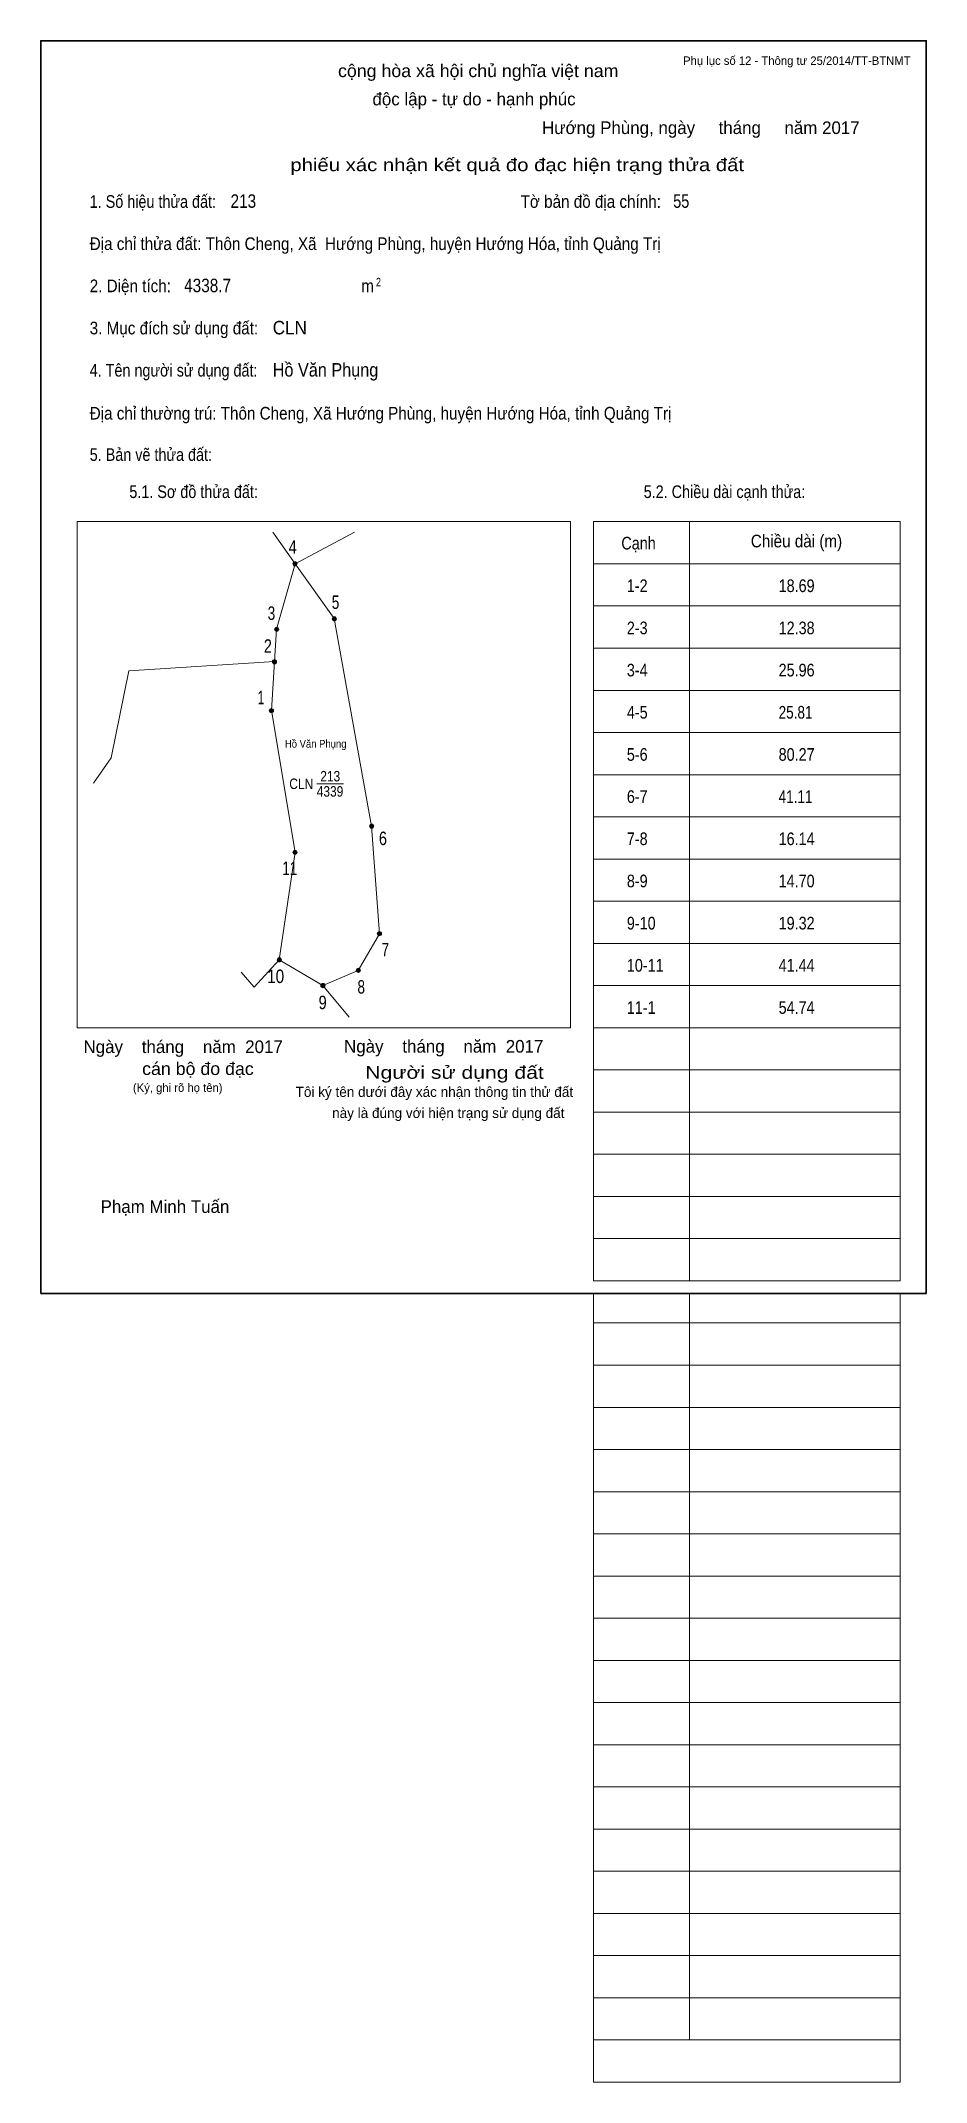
# Model space of a CAD drawing. Header units: centimetres. Extents: x 0 to 21, y -18.7 to 29.7.
import ezdxf
from ezdxf.enums import TextEntityAlignment as Align

# ---------------------------------------------------------------- set-up
doc = ezdxf.new("R2010")
doc.units = ezdxf.units.CM
doc.header["$LTSCALE"] = 0.12
for name, color, linetype in [('2', 7, 'Continuous'), ('3', 7, 'Continuous'), ('30', 7, 'Continuous'), ('34', 7, 'Continuous'), ('4', 7, 'Continuous'), ('5', 7, 'Continuous')]:
    doc.layers.add(name, color=color, linetype=linetype)
for name, color, linetype, lineweight in [('32', 7, 'Continuous', 13), ('6', 7, 'Continuous', 13), ('63', 7, 'Continuous', 13)]:
    doc.layers.add(name, color=color, linetype=linetype, lineweight=lineweight)

msp = doc.modelspace()

# ---------------------------------------------------------------- hatches: boundary and pattern name
at = {"layer": '32'}
for points in [[(6.0792, 17.3, 1), (5.9792, 17.3, 1)], [(7.0121, 15.994, 1), (6.9121, 15.994, 1)], [(5.6439, 15.7453, 1), (5.5439, 15.7453, 1)], [(5.5935, 14.9772, 1), (5.4935, 14.9772, 1)], [(5.5195, 13.8174, 1), (5.4195, 13.8174, 1)], [(7.8976, 11.0811, 1), (7.7976, 11.0811, 1)], [(6.0792, 10.4592, 1), (5.9792, 10.4592, 1)], [(8.0811, 8.5313, 1), (7.9811, 8.5313, 1)], [(5.7061, 7.9095, 1), (5.6061, 7.9095, 1)], [(6.7415, 7.3, 1), (6.6415, 7.3, 1)], [(7.5817, 7.6607, 1), (7.4817, 7.6607, 1)]]:
    msp.add_hatch(color=256, dxfattribs=at).paths.add_polyline_path(points)

# ---------------------------------------------------------------- linework, layer by layer
for centre in [(6.0292, 17.3), (6.9621, 15.994), (5.5939, 15.7453), (5.5435, 14.9772), (5.4695, 13.8174), (7.8476, 11.0811), (6.0292, 10.4592), (8.0311, 8.5313), (5.6561, 7.9095), (6.6915, 7.3), (7.5317, 7.6607)]:
    msp.add_circle(centre, 0.05, dxfattribs=at)
at = {"layer": '6'}
for p, q in [((6.03, 17.3), (5.5, 18.05)), ((7.44, 18.05), (6.03, 17.3)), ((6.55, 12.08), (7.18, 12.08)), ((6.69, 7.3), (5.65, 7.91)), ((6.69, 7.3), (7.31, 6.55))]:
    msp.add_line(p, q, dxfattribs=at)
for points in [[(5.54, 14.98), (5.59, 15.75), (6.03, 17.3)], [(6.03, 17.3), (6.96, 16), (7.84, 11.08), (8.03, 8.53), (7.53, 7.66), (6.69, 7.3)], [(1.25, 12.1), (1.67, 12.7), (2.09, 14.76), (5.54, 14.98)], [(5.65, 7.91), (6.03, 10.46), (5.47, 13.82), (5.54, 14.98)], [(5.65, 7.91), (5.06, 7.26), (4.75, 7.62)]]:
    msp.add_lwpolyline(points, dxfattribs=at)
at = {"layer": '63'}
for p, q in [((0.86, 18.3), (12.56, 18.3)), ((0.86, 6.3), (0.86, 18.3)), ((12.56, 6.3), (12.56, 18.3)), ((13.11, 18.3), (20.38, 18.3)), ((13.11, 0.3), (13.11, 18.3)), ((15.39, 0.3), (15.39, 18.3)), ((20.38, 0.3), (20.38, 18.3)), ((13.11, 17.3), (20.38, 17.3)), ((13.11, 16.3), (20.38, 16.3)), ((13.11, 15.3), (20.38, 15.3)), ((13.11, 14.3), (20.38, 14.3)), ((13.11, 13.3), (20.38, 13.3)), ((13.11, 12.3), (20.38, 12.3)), ((13.11, 11.3), (20.38, 11.3)), ((13.11, 10.3), (20.38, 10.3)), ((13.11, 9.3), (20.38, 9.3)), ((13.11, 8.3), (20.38, 8.3)), ((13.11, 7.3), (20.38, 7.3)), ((0.86, 6.3), (12.56, 6.3)), ((13.11, 6.3), (20.38, 6.3)), ((13.11, 5.3), (20.38, 5.3)), ((13.11, 4.3), (20.38, 4.3)), ((13.11, 3.3), (20.38, 3.3)), ((13.11, 2.3), (20.38, 2.3)), ((13.11, 1.3), (20.38, 1.3)), ((13.11, 0.3), (20.38, 0.3)), ((13.11, -18.7), (13.11, 0)), ((15.39, -17.7), (15.39, 0)), ((20.38, -18.7), (20.38, 0)), ((13.11, -0.7), (20.38, -0.7)), ((13.11, -0.7), (20.38, -0.7)), ((13.11, -1.7), (20.38, -1.7)), ((13.11, -2.7), (20.38, -2.7)), ((13.11, -3.7), (20.38, -3.7)), ((13.11, -4.7), (20.38, -4.7)), ((13.11, -5.7), (20.38, -5.7)), ((13.11, -6.7), (20.38, -6.7)), ((13.11, -7.7), (20.38, -7.7)), ((13.11, -8.7), (20.38, -8.7)), ((13.11, -9.7), (20.38, -9.7)), ((13.11, -10.7), (20.38, -10.7)), ((13.11, -11.7), (20.38, -11.7)), ((13.11, -12.7), (20.38, -12.7)), ((13.11, -13.7), (20.38, -13.7)), ((13.11, -14.7), (20.38, -14.7)), ((13.11, -15.7), (20.38, -15.7)), ((13.11, -16.7), (20.38, -16.7)), ((13.11, -17.7), (20.38, -17.7)), ((13.11, -18.7), (20.38, -18.7))]:
    msp.add_line(p, q, dxfattribs=at)
at = {"layer": '63', "lineweight": 35}
msp.add_lwpolyline([(0, 0), (0, 29.7), (21, 29.7), (21, 0)], close=True, dxfattribs=at)

# ---------------------------------------------------------------- texts
at = {"layer": '2', "width": 0.9}
msp.add_text('Hồ Văn Phụng', height=0.1865, dxfattribs=at).set_placement((6.52, 12.94), align=Align.CENTER)
at = {"layer": '3', "width": 0.85}
msp.add_text('CLN', height=0.2487, dxfattribs=at).set_placement((6.46, 11.96), align=Align.RIGHT)
at = {"layer": '30'}
for s, width, p in [('1-2', 0.85, (13.9, 16.63)), ('18.69', 0.85, (17.5, 16.63)), ('2-3', 0.85, (13.9, 15.63)), ('12.38', 0.85, (17.5, 15.63)), ('3-4', 0.85, (13.9, 14.63)), ('25.96', 0.85, (17.5, 14.63)), ('4-5', 0.85, (13.9, 13.63)), ('25.81', 0.8, (17.5, 13.63)), ('5-6', 0.85, (13.9, 12.63)), ('80.27', 0.85, (17.5, 12.63)), ('6-7', 0.85, (13.9, 11.63)), ('41.11', 0.8, (17.5, 11.63)), ('7-8', 0.85, (13.9, 10.63)), ('16.14', 0.85, (17.5, 10.63)), ('8-9', 0.85, (13.9, 9.63)), ('14.70', 0.85, (17.5, 9.63)), ('9-10', 0.85, (13.9, 8.63)), ('19.32', 0.85, (17.5, 8.63)), ('10-11', 0.85, (13.9, 7.63)), ('41.44', 0.85, (17.5, 7.63)), ('11-1', 0.85, (13.9, 6.63)), ('54.74', 0.85, (17.5, 6.63))]:
    msp.add_text(s, height=0.3, dxfattribs=dict(at, width=width)).set_placement(p)
at = {"layer": '32'}
for s, width, p in [('4', 0.8, (5.975, 17.54)), ('5', 0.75, (6.99, 16.23)), ('3', 0.75, (5.47, 15.97)), ('2', 0.8, (5.385, 15.19)), ('1', 0.65, (5.22, 13.97)), ('6', 0.8, (8.115, 10.63)), ('11', 0.75, (5.905, 9.92)), ('7', 0.75, (8.17, 7.99)), ('10', 0.85, (5.57, 7.36)), ('8', 0.75, (7.6, 7.11)), ('9', 0.8, (6.685, 6.74))]:
    msp.add_text(s, height=0.32, dxfattribs=dict(at, width=width)).set_placement(p, align=Align.CENTER)
at = {"layer": '34'}
for s, width, p in [('213', 0.85, (4.5, 25.74)), ('55', 0.8, (15, 25.74)), ('4338.7', 0.85, (3.4, 23.74)), ('CLN', 0.95, (5.5, 22.74)), ('Hồ Văn Phụng', 0.9, (5.5, 21.74))]:
    msp.add_text(s, height=0.32, dxfattribs=dict(at, width=width)).set_placement(p)
at = {"layer": '4', "width": 0.85}
msp.add_text('213', height=0.2487, dxfattribs=at).set_placement((6.865, 12.14), align=Align.CENTER)
at = {"layer": '5', "width": 0.85}
msp.add_text('4339', height=0.2487, dxfattribs=at).set_placement((6.86, 11.78), align=Align.CENTER)
at = {"layer": '63', "width": 1.05}
msp.add_text('cộng hòa xã hội chủ nghĩa việt nam', height=0.3, dxfattribs=at).set_placement((10.375, 28.84), align=Align.CENTER)
at = {"layer": '63'}
for s, height, p in [('Phụ lục số 12 - Thông tư 25/2014/TT-BTNMT', 0.2, (20.63, 29.13)), ('Ngày    tháng    năm  2017', 0.3, (5.74, 5.7)), ('Ngày    tháng    năm  2017', 0.3, (11.92, 5.71)), ('(Ký, ghi rõ họ tên)', 0.2, (4.31, 4.78))]:
    msp.add_text(s, height=height, dxfattribs=at).set_placement(p, align=Align.RIGHT)
for s, height, p in [('độc lập - tự do - hạnh phúc', 0.3, (10.275, 28.17)), ('Hướng Phùng, ngày     tháng     năm 2017', 0.3, (15.655, 27.49)), ('Tôi ký tên dưới đây xác nhận thông tin thử đất', 0.24, (9.335, 4.66)), ('này là đúng với hiện trạng sử dụng đất', 0.24, (9.665, 4.16)), ('Phạm Minh Tuấn', 0.3, (2.945, 1.91))]:
    msp.add_text(s, height=height, dxfattribs=at).set_placement(p, align=Align.CENTER)
for s, width, p in [('phiếu xác nhận kết quả đo đạc hiện trạng thửa đất', 1.2, (16.68, 26.61)), ('cán bộ đo đạc', 1.05, (5.05, 5.18)), ('Người sử dụng đất', 1.25, (11.93, 5.09))]:
    msp.add_text(s, height=0.3, dxfattribs=dict(at, width=width)).set_placement(p, align=Align.RIGHT)
for s, height, width, p in [('1. Số hiệu thửa đất:', 0.3, 0.85, (1.16, 25.74)), ('Tờ bản đồ địa chính:', 0.3, 0.9, (11.38, 25.74)), ('Địa chỉ thửa đất: Thôn Cheng, Xã  Hướng Phùng, huyện Hướng Hóa, tỉnh Quảng Trị', 0.3, 0.9, (1.16, 24.74)), ('2. Diện tích:', 0.3, 0.9, (1.16, 23.74)), ('m', 0.3, 0.9, (7.6, 23.74)), ('2', 0.2, 0.8, (7.95, 23.88)), ('3. Mục đích sử dụng đất:', 0.3, 0.9, (1.16, 22.74)), ('4. Tên người sử dụng đất:', 0.3, 0.85, (1.16, 21.74)), ('Địa chỉ thường trú: Thôn Cheng, Xã Hướng Phùng, huyện Hướng Hóa, tỉnh Quảng Trị', 0.3, 0.9, (1.16, 20.72)), ('5. Bản vẽ thửa đất:', 0.3, 0.85, (1.16, 19.74)), ('5.1. Sơ đồ thửa đất:', 0.3, 0.85, (2.1, 18.86)), ('5.2. Chiều dài cạnh thửa:', 0.3, 0.85, (14.3, 18.86)), ('Cạnh', 0.3, 0.85, (13.77, 17.64)), ('Chiều dài (m)', 0.3, 0.9, (16.84, 17.69))]:
    msp.add_text(s, height=height, dxfattribs=dict(at, width=width)).set_placement(p)

doc.saveas('drawing.dxf')
